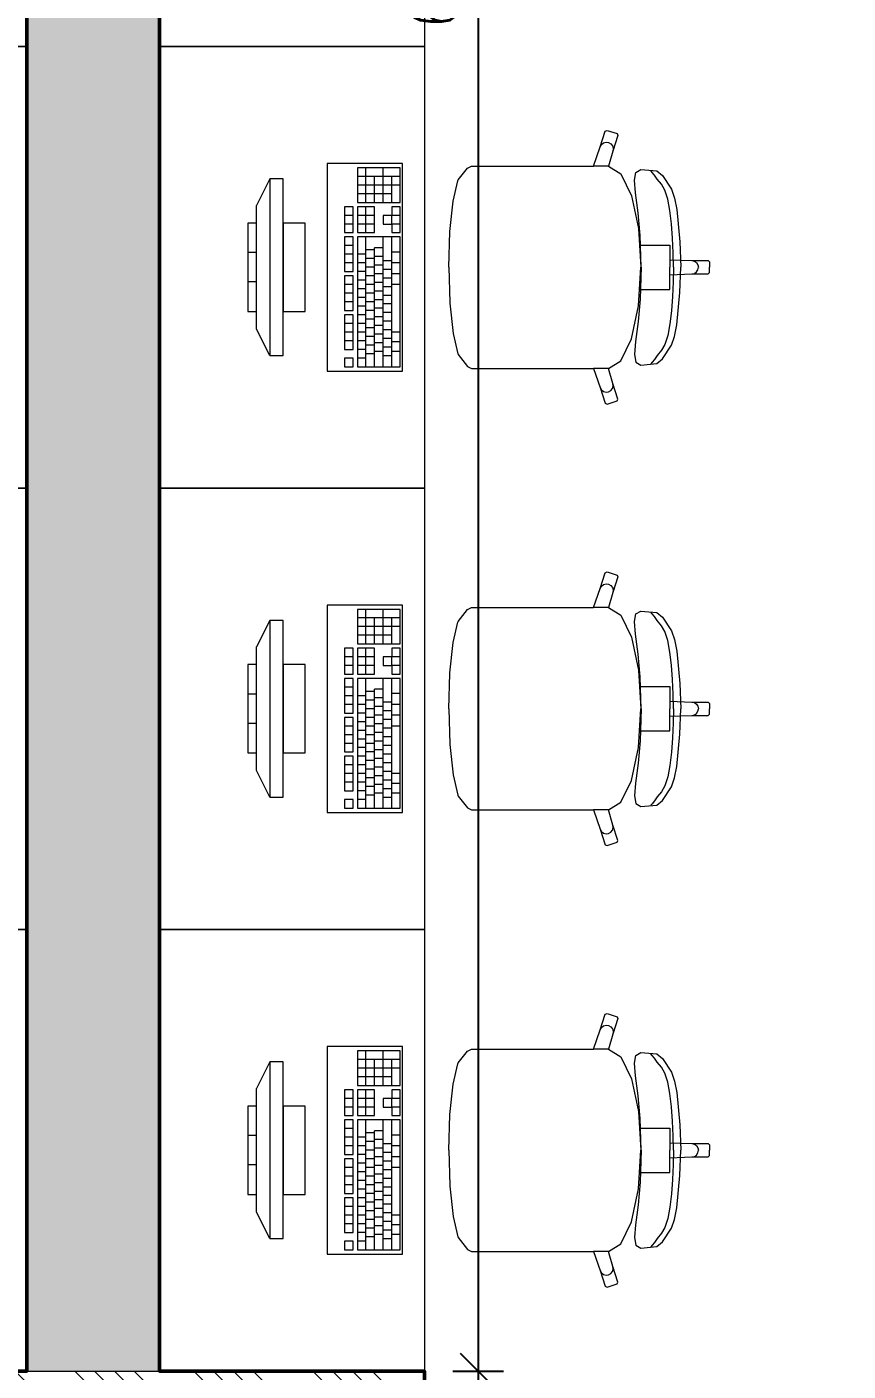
# Model space of a CAD drawing. Header units: millimetres. Extents: x 89194 to 559352, y -753138 to -204019.
# Drawn here: x 344548 to 346407, y -565149 to -562105 of the extents above; entities that cross this region are included whole.
import ezdxf

# ---------------------------------------------------------------- set-up
doc = ezdxf.new("R2010")
doc.units = ezdxf.units.MM
doc.header["$LTSCALE"] = 400
doc.header["$PDMODE"] = 3
for name, color, linetype, lineweight in [('RG_koty', 7, 'Continuous', 9), ('RG_nábytek', 32, 'Continuous', 9), ('RG_rozhraní mater', 51, 'Continuous', 9), ('RG_zdivo nové', 1, 'Continuous', 50), ('RG_šrafy', 253, 'Continuous', 9)]:
    doc.layers.add(name, color=color, linetype=linetype, lineweight=lineweight)
doc.styles.add('Koty', font='romans.shx', dxfattribs={"width": 0.8})
doc.dimstyles.new('RG_50_vnitřní', dxfattribs={"dimscale": 50, "dimtxt": 2, "dimasz": 1.6, "dimexe": 1.15, "dimexo": 0, "dimgap": 1, "dimtad": 1, "dimdec": 0, "dimrnd": 5, "dimzin": 0, "dimdsep": 46, "dimtxsty": 'Koty', "dimblk1": 'OBLIQUE', "dimblk2": 'OBLIQUE', "dimsah": 1, "dimcen": 0.09, "dimclrd": 256, "dimclre": 256, "dimclrt": 2, "dimazin": 0, "dimtfac": 1, "dimtdec": 0, "dimtmove": 2, "dimatfit": 3, "dimfxl": 1.15, "dimfxlon": 1, "dimtolj": 1, "dimtzin": 0, "dimarcsym": 0})

# ---------------------------------------------------------------- blocks, each defined once
blk = doc.blocks.new('nabytek_mala_ucebna')
at = {"layer": 'RG_nábytek'}
for p, q in [((476854, -446466.8), (476854, -445466.8)), ((477454, -445466.8), (477454, -446466.8)), ((477454, -446466.8), (476854, -446466.8)), ((476854, -446466.8), (477454, -446466.8)), ((476854, -447466.8), (476854, -446466.8)), ((477454, -446466.8), (477454, -447466.8)), ((477851.9, -446694.1), (477863.3, -446658.7)), ((477863.3, -446658.7), (477867.1, -446656.8)), ((477867.1, -446656.8), (477889.8, -446664.2)), ((477891.8, -446668), (477880.4, -446703.5)), ((477889.8, -446664.2), (477891.8, -446668)), ((477836.2, -446737.5), (477851.9, -446694.1)), ((477851.9, -446694.1), (477854.8, -446689)), ((477854.8, -446689), (477859.3, -446685.3)), ((477859.3, -446685.3), (477865, -446683.7)), ((477865, -446683.7), (477870.8, -446684.4)), ((477880.4, -446703.5), (477870.7, -446737.6)), ((477870.8, -446684.4), (477875.8, -446687.3)), ((477875.8, -446687.3), (477879.5, -446691.9)), ((477879.5, -446691.9), (477881, -446697.6)), ((477881, -446697.6), (477880.4, -446703.5)), ((477404, -446731.8), (477234, -446731.8)), ((477234, -446731.8), (477234, -447201.8)), ((477404, -447201.8), (477404, -446731.8)), ((477551.4, -446742), (477560, -446737.5)), ((477560, -446737.5), (477591, -446737.5)), ((477591, -446737.5), (477627.1, -446737.5)), ((477627.1, -446737.5), (477836.2, -446737.5)), ((477870.5, -446737.5), (477836.2, -446737.5)), ((477870.5, -446737.5), (477870.7, -446737.6)), ((477870.7, -446737.6), (477898.5, -446755)), ((477104, -446766.8), (477074, -446826.8)), ((477134, -446766.8), (477104, -446766.8)), ((477104, -446766.8), (477104, -447166.8)), ((477134, -447166.8), (477134, -446766.8)), ((477399.1, -446741.6), (477302.1, -446741.6)), ((477302.1, -446741.6), (477302.1, -446819.9)), ((477399.1, -446761.2), (477302.1, -446761.2)), ((477321.5, -446819.9), (477321.5, -446741.6)), ((477340.9, -446819.9), (477340.9, -446761.2)), ((477360.3, -446819.9), (477360.3, -446741.6)), ((477379.7, -446819.9), (477379.7, -446761.2)), ((477399.1, -446819.9), (477399.1, -446741.6)), ((477529.4, -446771), (477530.2, -446768.9)), ((477530.2, -446768.9), (477551.4, -446742)), ((477898.5, -446755), (477922.3, -446804.7)), ((477929, -446769.3), (477932.1, -446752.1)), ((477931.6, -446798.2), (477929, -446769.3)), ((477932.1, -446752.1), (477943.6, -446745.4)), ((477943.6, -446745.4), (477979.7, -446748.7)), ((477969.2, -446751.8), (477966.5, -446748)), ((477974.3, -446758), (477969.2, -446751.8)), ((477980.5, -446767.1), (477974.3, -446758)), ((477979.7, -446748.7), (477992.9, -446759.2)), ((477990.5, -446778.8), (477980.5, -446767.1)), ((477992.9, -446759.2), (478013, -446790.2)), ((477399.1, -446780.7), (477302.1, -446780.7)), ((477379.7, -446800.3), (477302.1, -446800.3)), ((477518.7, -446816.9), (477529.4, -446771)), ((477937.5, -446843.5), (477931.6, -446798.2)), ((477998.2, -446792), (477990.5, -446778.8)), ((478004.5, -446812.3), (477998.2, -446792)), ((478013, -446790.2), (478020.2, -446810.2)), ((477074, -447106.8), (477074, -446826.8)), ((477292.4, -446829.7), (477273, -446829.7)), ((477273, -446829.7), (477273, -446888.4)), ((477292.4, -446888.4), (477292.4, -446829.7)), ((477302.1, -446819.9), (477399.1, -446819.9)), ((477340.9, -446829.7), (477302.1, -446829.7)), ((477302.1, -446829.7), (477302.1, -446888.4)), ((477321.5, -446888.4), (477321.5, -446829.7)), ((477340.9, -446888.4), (477340.9, -446829.7)), ((477399.1, -446829.7), (477379.7, -446829.7)), ((477379.7, -446829.7), (477379.7, -446849.3)), ((477399.1, -446888.4), (477399.1, -446829.7)), ((477511.5, -446885.7), (477518.7, -446816.9)), ((477922.3, -446804.7), (477938.2, -446879)), ((478009.4, -446838.3), (478004.5, -446812.3)), ((478020.2, -446810.2), (478025, -446836.1)), ((477292.4, -446849.3), (477273, -446849.3)), ((477340.9, -446849.3), (477302.1, -446849.3)), ((477379.7, -446849.3), (477360.3, -446849.3)), ((477360.3, -446849.3), (477360.3, -446868.9)), ((477399.1, -446849.3), (477379.7, -446849.3)), ((477379.7, -446868.9), (477379.7, -446849.3)), ((477942.1, -446894.5), (477937.5, -446843.5)), ((478013.1, -446868.2), (478009.4, -446838.3)), ((478025, -446836.1), (478032, -446909.3)), ((477074, -446866.8), (477054, -446866.8)), ((477054, -446866.8), (477054, -447066.8)), ((477074, -447066.8), (477074, -446866.8)), ((477184, -446866.8), (477134, -446866.8)), ((477134, -446866.8), (477134, -447066.8)), ((477184, -447066.8), (477184, -446866.8)), ((477292.4, -446868.9), (477273, -446868.9)), ((477273, -446888.4), (477292.4, -446888.4)), ((477340.9, -446868.9), (477302.1, -446868.9)), ((477302.1, -446888.4), (477340.9, -446888.4)), ((477360.3, -446868.9), (477379.7, -446868.9)), ((477379.7, -446868.9), (477379.7, -446888.4)), ((477399.1, -446868.9), (477379.7, -446868.9)), ((477379.7, -446888.4), (477399.1, -446888.4)), ((477509, -446966.8), (477511.4, -446886.7)), ((477511.4, -446886.7), (477511.5, -446885.7)), ((477938.2, -446879), (477940.6, -446916.5)), ((478015.7, -446900.7), (478013.1, -446868.2)), ((477292.4, -446898.2), (477273, -446898.2)), ((477273, -446898.2), (477273, -446976.6)), ((477292.4, -446917.8), (477273, -446917.8)), ((477292.4, -446976.6), (477292.4, -446898.2)), ((477399.1, -446898.2), (477302.1, -446898.2)), ((477302.1, -446898.2), (477302.1, -447192)), ((477321.5, -447192), (477321.5, -446898.2)), ((477340.9, -447192), (477340.9, -446922.7)), ((477360.3, -446922.7), (477340.9, -446922.7)), ((477360.3, -447192), (477360.3, -446898.2)), ((477379.7, -447192), (477379.7, -446898.2)), ((477399.1, -447192), (477399.1, -446898.2)), ((477940.6, -446916.5), (477943.8, -446966.8)), ((477940.6, -446916.5), (477979.3, -446916.5)), ((477944.4, -446966.8), (477942.1, -446894.5)), ((477979.3, -446916.5), (478009.2, -446916.5)), ((478009.2, -446916.5), (478009.2, -446949.9)), ((478017.1, -446934.1), (478015.7, -446900.7)), ((478032, -446909.3), (478034.2, -446966.8)), ((477074, -446933.4), (477054, -446933.4)), ((477292.4, -446937.4), (477273, -446937.4)), ((477321.5, -446937.4), (477302.1, -446937.4)), ((477340.9, -446927.6), (477321.5, -446927.6)), ((477340.9, -446947.2), (477321.5, -446947.2)), ((477360.3, -446942.3), (477340.9, -446942.3)), ((477379.7, -446952.1), (477360.3, -446952.1)), ((477399.1, -446932.5), (477379.7, -446932.5)), ((478009.2, -446949.9), (478009.2, -446966.8)), ((478009.2, -446949.9), (478059.1, -446951.7)), ((478017.6, -446966.8), (478017.1, -446934.1)), ((478059.1, -446951.7), (478064.8, -446952.8)), ((478059.1, -446951.7), (478096, -446951.7)), ((478064.8, -446952.8), (478069.6, -446956.1)), ((478096, -446951.7), (478099, -446954.7)), ((477292.4, -446957), (477273, -446957)), ((477273, -446976.6), (477292.4, -446976.6)), ((477321.5, -446957), (477302.1, -446957)), ((477321.5, -446976.6), (477302.1, -446976.6)), ((477340.9, -446966.8), (477321.5, -446966.8)), ((477360.3, -446961.9), (477340.9, -446961.9)), ((477360.3, -446981.5), (477340.9, -446981.5)), ((477379.7, -446971.7), (477360.3, -446971.7)), ((477399.1, -446957), (477379.7, -446957)), ((477399.1, -446981.5), (477379.7, -446981.5)), ((477509, -446966.8), (477511.4, -447046.8)), ((477940.6, -447017.1), (477943.8, -446966.8)), ((477944.4, -446966.8), (477942.1, -447039.1)), ((478009.2, -446983.7), (478009.2, -446966.8)), ((478009.2, -446983.7), (478059.1, -446981.9)), ((478009.2, -447017.1), (478009.2, -446983.7)), ((478017.6, -446966.8), (478017.1, -446999.5)), ((478032, -447024.3), (478034.2, -446966.8)), ((478059.1, -446981.9), (478064.8, -446980.7)), ((478059.1, -446981.9), (478096, -446981.9)), ((478064.8, -446980.7), (478069.6, -446977.5)), ((478069.6, -446956.1), (478072.9, -446961)), ((478069.6, -446977.5), (478072.9, -446972.6)), ((478072.9, -446961), (478074, -446966.8)), ((478072.9, -446972.6), (478074, -446966.8)), ((478096, -446981.9), (478099, -446978.9)), ((478099, -446954.7), (478099, -446966.8)), ((478099, -446978.9), (478099, -446966.8)), ((477074, -447000.1), (477054, -447000.1)), ((477292.4, -446986.4), (477273, -446986.4)), ((477273, -446986.4), (477273, -447064.7)), ((477292.4, -447005.9), (477273, -447005.9)), ((477292.4, -447064.7), (477292.4, -446986.4)), ((477321.5, -446996.2), (477302.1, -446996.2)), ((477340.9, -446986.4), (477321.5, -446986.4)), ((477340.9, -447005.9), (477321.5, -447005.9)), ((477360.3, -447001), (477340.9, -447001)), ((477379.7, -446991.3), (477360.3, -446991.3)), ((477379.7, -447010.8), (477360.3, -447010.8)), ((477399.1, -447005.9), (477379.7, -447005.9)), ((478017.1, -446999.5), (478015.7, -447032.9)), ((477292.4, -447025.5), (477273, -447025.5)), ((477321.5, -447015.7), (477302.1, -447015.7)), ((477321.5, -447035.3), (477302.1, -447035.3)), ((477340.9, -447025.5), (477321.5, -447025.5)), ((477360.3, -447020.6), (477340.9, -447020.6)), ((477360.3, -447040.2), (477340.9, -447040.2)), ((477379.7, -447030.4), (477360.3, -447030.4)), ((477942.1, -447039.1), (477937.5, -447090)), ((477938.2, -447054.5), (477940.6, -447017.1)), ((477940.6, -447017.1), (477979.3, -447017.1)), ((477979.3, -447017.1), (478009.2, -447017.1)), ((478015.7, -447032.9), (478013.1, -447065.3)), ((478025, -447097.5), (478032, -447024.3)), ((477054, -447066.8), (477074, -447066.8)), ((477134, -447066.8), (477184, -447066.8)), ((477292.4, -447045.1), (477273, -447045.1)), ((477273, -447064.7), (477292.4, -447064.7)), ((477292.4, -447074.5), (477273, -447074.5)), ((477273, -447074.5), (477273, -447152.8)), ((477292.4, -447152.8), (477292.4, -447074.5)), ((477321.5, -447054.9), (477302.1, -447054.9)), ((477321.5, -447074.5), (477302.1, -447074.5)), ((477340.9, -447045.1), (477321.5, -447045.1)), ((477340.9, -447064.7), (477321.5, -447064.7)), ((477360.3, -447059.8), (477340.9, -447059.8)), ((477379.7, -447050), (477360.3, -447050)), ((477379.7, -447069.6), (477360.3, -447069.6)), ((477511.4, -447046.8), (477511.5, -447047.9)), ((477511.5, -447047.9), (477518.7, -447116.6)), ((477922.3, -447128.9), (477938.2, -447054.5)), ((478013.1, -447065.3), (478009.4, -447095.3)), ((477292.4, -447094.1), (477273, -447094.1)), ((477321.5, -447094.1), (477302.1, -447094.1)), ((477340.9, -447084.3), (477321.5, -447084.3)), ((477340.9, -447103.9), (477321.5, -447103.9)), ((477360.3, -447079.4), (477340.9, -447079.4)), ((477360.3, -447099), (477340.9, -447099)), ((477379.7, -447089.2), (477360.3, -447089.2)), ((477937.5, -447090), (477931.6, -447135.3)), ((478009.4, -447095.3), (478004.5, -447121.2)), ((478020.2, -447123.4), (478025, -447097.5)), ((477104, -447166.8), (477074, -447106.8)), ((477292.4, -447113.7), (477273, -447113.7)), ((477292.4, -447133.2), (477273, -447133.2)), ((477321.5, -447113.7), (477302.1, -447113.7)), ((477321.5, -447133.2), (477302.1, -447133.2)), ((477340.9, -447123.4), (477321.5, -447123.4)), ((477360.3, -447118.5), (477340.9, -447118.5)), ((477379.7, -447108.8), (477360.3, -447108.8)), ((477379.7, -447128.3), (477360.3, -447128.3)), ((477399.1, -447113.7), (477379.7, -447113.7)), ((477399.1, -447135.7), (477379.7, -447135.7)), ((477518.7, -447116.6), (477529.4, -447162.6)), ((477898.5, -447178.6), (477922.3, -447128.9)), ((477931.6, -447135.3), (477929, -447164.2)), ((478004.5, -447121.2), (477998.2, -447141.6)), ((478013, -447143.3), (478020.2, -447123.4)), ((477273, -447152.8), (477292.4, -447152.8)), ((477321.5, -447152.8), (477302.1, -447152.8)), ((477340.9, -447143), (477321.5, -447143)), ((477340.9, -447162.6), (477321.5, -447162.6)), ((477360.3, -447138.1), (477340.9, -447138.1)), ((477360.3, -447157.7), (477340.9, -447157.7)), ((477379.7, -447147.9), (477360.3, -447147.9)), ((477399.1, -447157.7), (477379.7, -447157.7)), ((477529.4, -447162.6), (477530.2, -447164.7)), ((477530.2, -447164.7), (477551.4, -447191.5)), ((477929, -447164.2), (477932.1, -447181.5)), ((477980.5, -447166.5), (477974.3, -447175.5)), ((477990.5, -447154.8), (477980.5, -447166.5)), ((477998.2, -447141.6), (477990.5, -447154.8)), ((477992.9, -447174.3), (478013, -447143.3)), ((477104, -447166.8), (477134, -447166.8)), ((477292.4, -447172.4), (477273, -447172.4)), ((477273, -447172.4), (477273, -447192)), ((477273, -447192), (477292.4, -447192)), ((477292.4, -447192), (477292.4, -447172.4)), ((477321.5, -447172.4), (477302.1, -447172.4)), ((477302.1, -447192), (477399.1, -447192)), ((477379.7, -447167.5), (477360.3, -447167.5)), ((477551.4, -447191.5), (477560, -447196)), ((477560, -447196), (477591, -447196)), ((477591, -447196), (477627.1, -447196)), ((477627.1, -447196), (477836.2, -447196)), ((477870.5, -447196), (477836.2, -447196)), ((477836.2, -447196), (477851.9, -447239.4)), ((477870.5, -447196), (477870.7, -447195.9)), ((477870.7, -447195.9), (477898.5, -447178.6)), ((477880.4, -447230.1), (477870.7, -447195.9)), ((477932.1, -447181.5), (477943.6, -447188.2)), ((477943.6, -447188.2), (477979.7, -447184.9)), ((477969.2, -447181.8), (477966.5, -447185.5)), ((477974.3, -447175.5), (477969.2, -447181.8)), ((477979.7, -447184.9), (477992.9, -447174.3)), ((477234, -447201.8), (477404, -447201.8)), ((477851.9, -447239.4), (477854.8, -447244.6)), ((477851.9, -447239.4), (477863.3, -447274.8)), ((477854.8, -447244.6), (477859.3, -447248.2)), ((477859.3, -447248.2), (477865, -447249.8)), ((477865, -447249.8), (477870.8, -447249.1)), ((477870.8, -447249.1), (477875.8, -447246.2)), ((477875.8, -447246.2), (477879.5, -447241.6)), ((477879.5, -447241.6), (477881, -447235.9)), ((477881, -447235.9), (477880.4, -447230.1)), ((477891.8, -447265.5), (477880.4, -447230.1)), ((477863.3, -447274.8), (477867.1, -447276.8)), ((477867.1, -447276.8), (477889.8, -447269.3)), ((477889.8, -447269.3), (477891.8, -447265.5)), ((477454, -447466.8), (476854, -447466.8)), ((476854, -447466.8), (477454, -447466.8)), ((476854, -448466.8), (476854, -447466.8)), ((477454, -447466.8), (477454, -448466.8)), ((477851.9, -447694.1), (477863.3, -447658.7)), ((477859.3, -447685.3), (477865, -447683.7)), ((477863.3, -447658.7), (477867.1, -447656.8)), ((477865, -447683.7), (477870.8, -447684.4)), ((477867.1, -447656.8), (477889.8, -447664.2)), ((477891.8, -447668), (477880.4, -447703.5)), ((477889.8, -447664.2), (477891.8, -447668)), ((477836.2, -447737.5), (477851.9, -447694.1)), ((477851.9, -447694.1), (477854.8, -447689)), ((477854.8, -447689), (477859.3, -447685.3)), ((477880.4, -447703.5), (477870.7, -447737.6)), ((477870.8, -447684.4), (477875.8, -447687.3)), ((477875.8, -447687.3), (477879.5, -447691.9)), ((477879.5, -447691.9), (477881, -447697.6)), ((477881, -447697.6), (477880.4, -447703.5)), ((477404, -447731.8), (477234, -447731.8)), ((477234, -447731.8), (477234, -448201.8)), ((477399.1, -447741.6), (477302.1, -447741.6)), ((477302.1, -447741.6), (477302.1, -447819.9)), ((477321.5, -447819.9), (477321.5, -447741.6)), ((477360.3, -447819.9), (477360.3, -447741.6)), ((477399.1, -447819.9), (477399.1, -447741.6)), ((477404, -448201.8), (477404, -447731.8)), ((477530.2, -447768.9), (477551.4, -447742)), ((477551.4, -447742), (477560, -447737.5)), ((477560, -447737.5), (477591, -447737.5)), ((477591, -447737.5), (477627.1, -447737.5)), ((477627.1, -447737.5), (477836.2, -447737.5)), ((477870.5, -447737.5), (477836.2, -447737.5)), ((477870.5, -447737.5), (477870.7, -447737.6)), ((477870.7, -447737.6), (477898.5, -447755)), ((477104, -447766.8), (477074, -447826.8)), ((477134, -447766.8), (477104, -447766.8)), ((477104, -447766.8), (477104, -448166.8)), ((477134, -448166.8), (477134, -447766.8)), ((477399.1, -447761.2), (477302.1, -447761.2)), ((477340.9, -447819.9), (477340.9, -447761.2)), ((477379.7, -447819.9), (477379.7, -447761.2)), ((477518.7, -447816.9), (477529.4, -447771)), ((477529.4, -447771), (477530.2, -447768.9)), ((477898.5, -447755), (477922.3, -447804.7)), ((477929, -447769.3), (477932.1, -447752.1)), ((477931.6, -447798.2), (477929, -447769.3)), ((477932.1, -447752.1), (477943.6, -447745.4)), ((477943.6, -447745.4), (477979.7, -447748.7)), ((477969.2, -447751.8), (477966.5, -447748)), ((477974.3, -447758), (477969.2, -447751.8)), ((477980.5, -447767.1), (477974.3, -447758)), ((477979.7, -447748.7), (477992.9, -447759.2)), ((477990.5, -447778.8), (477980.5, -447767.1)), ((477992.9, -447759.2), (478013, -447790.2)), ((477399.1, -447780.7), (477302.1, -447780.7)), ((477379.7, -447800.3), (477302.1, -447800.3)), ((477922.3, -447804.7), (477938.2, -447879)), ((477937.5, -447843.5), (477931.6, -447798.2)), ((477998.2, -447792), (477990.5, -447778.8)), ((478004.5, -447812.3), (477998.2, -447792)), ((478013, -447790.2), (478020.2, -447810.2)), ((477074, -448106.8), (477074, -447826.8)), ((477292.4, -447829.7), (477273, -447829.7)), ((477273, -447829.7), (477273, -447888.4)), ((477292.4, -447888.4), (477292.4, -447829.7)), ((477302.1, -447819.9), (477399.1, -447819.9)), ((477340.9, -447829.7), (477302.1, -447829.7)), ((477302.1, -447829.7), (477302.1, -447888.4)), ((477321.5, -447888.4), (477321.5, -447829.7)), ((477340.9, -447888.4), (477340.9, -447829.7)), ((477399.1, -447829.7), (477379.7, -447829.7)), ((477379.7, -447829.7), (477379.7, -447849.3)), ((477399.1, -447888.4), (477399.1, -447829.7)), ((477511.5, -447885.7), (477518.7, -447816.9)), ((478009.4, -447838.3), (478004.5, -447812.3)), ((478020.2, -447810.2), (478025, -447836.1)), ((478025, -447836.1), (478032, -447909.3)), ((477074, -447866.8), (477054, -447866.8)), ((477054, -447866.8), (477054, -448066.8)), ((477074, -448066.8), (477074, -447866.8)), ((477184, -447866.8), (477134, -447866.8)), ((477134, -447866.8), (477134, -448066.8)), ((477184, -448066.8), (477184, -447866.8)), ((477292.4, -447849.3), (477273, -447849.3)), ((477340.9, -447849.3), (477302.1, -447849.3)), ((477379.7, -447849.3), (477360.3, -447849.3)), ((477360.3, -447849.3), (477360.3, -447868.9)), ((477399.1, -447849.3), (477379.7, -447849.3)), ((477379.7, -447868.9), (477379.7, -447849.3)), ((477942.1, -447894.5), (477937.5, -447843.5)), ((478013.1, -447868.2), (478009.4, -447838.3)), ((477292.4, -447868.9), (477273, -447868.9)), ((477273, -447888.4), (477292.4, -447888.4)), ((477340.9, -447868.9), (477302.1, -447868.9)), ((477302.1, -447888.4), (477340.9, -447888.4)), ((477360.3, -447868.9), (477379.7, -447868.9)), ((477379.7, -447868.9), (477379.7, -447888.4)), ((477399.1, -447868.9), (477379.7, -447868.9)), ((477379.7, -447888.4), (477399.1, -447888.4)), ((477509, -447966.8), (477511.4, -447886.7)), ((477511.4, -447886.7), (477511.5, -447885.7)), ((477938.2, -447879), (477940.6, -447916.5)), ((477944.4, -447966.8), (477942.1, -447894.5)), ((478015.7, -447900.7), (478013.1, -447868.2)), ((477292.4, -447898.2), (477273, -447898.2)), ((477273, -447898.2), (477273, -447976.6)), ((477292.4, -447917.8), (477273, -447917.8)), ((477292.4, -447976.6), (477292.4, -447898.2)), ((477399.1, -447898.2), (477302.1, -447898.2)), ((477302.1, -447898.2), (477302.1, -448192)), ((477321.5, -448192), (477321.5, -447898.2)), ((477340.9, -447927.6), (477321.5, -447927.6)), ((477340.9, -448192), (477340.9, -447922.7)), ((477360.3, -447922.7), (477340.9, -447922.7)), ((477360.3, -448192), (477360.3, -447898.2)), ((477379.7, -448192), (477379.7, -447898.2)), ((477399.1, -448192), (477399.1, -447898.2)), ((477940.6, -447916.5), (477943.8, -447966.8)), ((477940.6, -447916.5), (477979.3, -447916.5)), ((477979.3, -447916.5), (478009.2, -447916.5)), ((478009.2, -447916.5), (478009.2, -447949.9)), ((478017.1, -447934.1), (478015.7, -447900.7)), ((478032, -447909.3), (478034.2, -447966.8)), ((477074, -447933.4), (477054, -447933.4)), ((477292.4, -447937.4), (477273, -447937.4)), ((477292.4, -447957), (477273, -447957)), ((477321.5, -447937.4), (477302.1, -447937.4)), ((477321.5, -447957), (477302.1, -447957)), ((477340.9, -447947.2), (477321.5, -447947.2)), ((477360.3, -447942.3), (477340.9, -447942.3)), ((477379.7, -447952.1), (477360.3, -447952.1)), ((477399.1, -447932.5), (477379.7, -447932.5)), ((477399.1, -447957), (477379.7, -447957)), ((478009.2, -447949.9), (478009.2, -447966.8)), ((478009.2, -447949.9), (478059.1, -447951.7)), ((478017.6, -447966.8), (478017.1, -447934.1)), ((478059.1, -447951.7), (478064.8, -447952.8)), ((478059.1, -447951.7), (478096, -447951.7)), ((478064.8, -447952.8), (478069.6, -447956.1)), ((478069.6, -447956.1), (478072.9, -447961)), ((478096, -447951.7), (478099, -447954.7)), ((478099, -447954.7), (478099, -447966.8)), ((477273, -447976.6), (477292.4, -447976.6)), ((477292.4, -447986.4), (477273, -447986.4)), ((477273, -447986.4), (477273, -448064.7)), ((477292.4, -448064.7), (477292.4, -447986.4)), ((477321.5, -447976.6), (477302.1, -447976.6)), ((477340.9, -447966.8), (477321.5, -447966.8)), ((477340.9, -447986.4), (477321.5, -447986.4)), ((477360.3, -447961.9), (477340.9, -447961.9)), ((477360.3, -447981.5), (477340.9, -447981.5)), ((477379.7, -447971.7), (477360.3, -447971.7)), ((477399.1, -447981.5), (477379.7, -447981.5)), ((477509, -447966.8), (477511.4, -448046.8)), ((477940.6, -448017.1), (477943.8, -447966.8)), ((477944.4, -447966.8), (477942.1, -448039.1)), ((478009.2, -447983.7), (478009.2, -447966.8)), ((478009.2, -447983.7), (478059.1, -447981.9)), ((478009.2, -448017.1), (478009.2, -447983.7)), ((478017.6, -447966.8), (478017.1, -447999.5)), ((478032, -448024.3), (478034.2, -447966.8)), ((478059.1, -447981.9), (478064.8, -447980.7)), ((478059.1, -447981.9), (478096, -447981.9)), ((478064.8, -447980.7), (478069.6, -447977.5)), ((478069.6, -447977.5), (478072.9, -447972.6)), ((478072.9, -447961), (478074, -447966.8)), ((478072.9, -447972.6), (478074, -447966.8)), ((478096, -447981.9), (478099, -447978.9)), ((478099, -447978.9), (478099, -447966.8)), ((477074, -448000.1), (477054, -448000.1)), ((477292.4, -448005.9), (477273, -448005.9)), ((477321.5, -447996.2), (477302.1, -447996.2)), ((477321.5, -448015.7), (477302.1, -448015.7)), ((477340.9, -448005.9), (477321.5, -448005.9)), ((477360.3, -448001), (477340.9, -448001)), ((477379.7, -447991.3), (477360.3, -447991.3)), ((477379.7, -448010.8), (477360.3, -448010.8)), ((477399.1, -448005.9), (477379.7, -448005.9)), ((477938.2, -448054.5), (477940.6, -448017.1)), ((477940.6, -448017.1), (477979.3, -448017.1)), ((477979.3, -448017.1), (478009.2, -448017.1)), ((478017.1, -447999.5), (478015.7, -448032.9)), ((477292.4, -448025.5), (477273, -448025.5)), ((477292.4, -448045.1), (477273, -448045.1)), ((477321.5, -448035.3), (477302.1, -448035.3)), ((477340.9, -448025.5), (477321.5, -448025.5)), ((477340.9, -448045.1), (477321.5, -448045.1)), ((477360.3, -448020.6), (477340.9, -448020.6)), ((477360.3, -448040.2), (477340.9, -448040.2)), ((477379.7, -448030.4), (477360.3, -448030.4)), ((477511.4, -448046.8), (477511.5, -448047.9)), ((477511.5, -448047.9), (477518.7, -448116.6)), ((477942.1, -448039.1), (477937.5, -448090)), ((478015.7, -448032.9), (478013.1, -448065.3)), ((478025, -448097.5), (478032, -448024.3)), ((477054, -448066.8), (477074, -448066.8)), ((477134, -448066.8), (477184, -448066.8)), ((477273, -448064.7), (477292.4, -448064.7)), ((477292.4, -448074.5), (477273, -448074.5)), ((477273, -448074.5), (477273, -448152.8)), ((477292.4, -448152.8), (477292.4, -448074.5)), ((477321.5, -448054.9), (477302.1, -448054.9)), ((477321.5, -448074.5), (477302.1, -448074.5)), ((477340.9, -448064.7), (477321.5, -448064.7)), ((477360.3, -448059.8), (477340.9, -448059.8)), ((477360.3, -448079.4), (477340.9, -448079.4)), ((477379.7, -448050), (477360.3, -448050)), ((477379.7, -448069.6), (477360.3, -448069.6)), ((477922.3, -448128.9), (477938.2, -448054.5)), ((478013.1, -448065.3), (478009.4, -448095.3)), ((477104, -448166.8), (477074, -448106.8)), ((477292.4, -448094.1), (477273, -448094.1)), ((477321.5, -448094.1), (477302.1, -448094.1)), ((477340.9, -448084.3), (477321.5, -448084.3)), ((477340.9, -448103.9), (477321.5, -448103.9)), ((477360.3, -448099), (477340.9, -448099)), ((477379.7, -448089.2), (477360.3, -448089.2)), ((477379.7, -448108.8), (477360.3, -448108.8)), ((477937.5, -448090), (477931.6, -448135.3)), ((478009.4, -448095.3), (478004.5, -448121.2)), ((478020.2, -448123.4), (478025, -448097.5)), ((477292.4, -448113.7), (477273, -448113.7)), ((477292.4, -448133.2), (477273, -448133.2)), ((477321.5, -448113.7), (477302.1, -448113.7)), ((477321.5, -448133.2), (477302.1, -448133.2)), ((477340.9, -448123.4), (477321.5, -448123.4)), ((477360.3, -448118.5), (477340.9, -448118.5)), ((477360.3, -448138.1), (477340.9, -448138.1)), ((477379.7, -448128.3), (477360.3, -448128.3)), ((477399.1, -448113.7), (477379.7, -448113.7)), ((477399.1, -448135.7), (477379.7, -448135.7)), ((477518.7, -448116.6), (477529.4, -448162.6)), ((477898.5, -448178.6), (477922.3, -448128.9)), ((477931.6, -448135.3), (477929, -448164.2)), ((478004.5, -448121.2), (477998.2, -448141.6)), ((478013, -448143.3), (478020.2, -448123.4)), ((477104, -448166.8), (477134, -448166.8)), ((477273, -448152.8), (477292.4, -448152.8)), ((477321.5, -448152.8), (477302.1, -448152.8)), ((477340.9, -448143), (477321.5, -448143)), ((477340.9, -448162.6), (477321.5, -448162.6)), ((477360.3, -448157.7), (477340.9, -448157.7)), ((477379.7, -448147.9), (477360.3, -448147.9)), ((477379.7, -448167.5), (477360.3, -448167.5)), ((477399.1, -448157.7), (477379.7, -448157.7)), ((477529.4, -448162.6), (477530.2, -448164.7)), ((477530.2, -448164.7), (477551.4, -448191.5)), ((477929, -448164.2), (477932.1, -448181.5)), ((477980.5, -448166.5), (477974.3, -448175.5)), ((477990.5, -448154.8), (477980.5, -448166.5)), ((477998.2, -448141.6), (477990.5, -448154.8)), ((477992.9, -448174.3), (478013, -448143.3)), ((477234, -448201.8), (477404, -448201.8)), ((477292.4, -448172.4), (477273, -448172.4)), ((477273, -448172.4), (477273, -448192)), ((477273, -448192), (477292.4, -448192)), ((477292.4, -448192), (477292.4, -448172.4)), ((477321.5, -448172.4), (477302.1, -448172.4)), ((477302.1, -448192), (477399.1, -448192)), ((477551.4, -448191.5), (477560, -448196)), ((477560, -448196), (477591, -448196)), ((477591, -448196), (477627.1, -448196)), ((477627.1, -448196), (477836.2, -448196)), ((477870.5, -448196), (477836.2, -448196)), ((477836.2, -448196), (477851.9, -448239.4)), ((477870.5, -448196), (477870.7, -448195.9)), ((477870.7, -448195.9), (477898.5, -448178.6)), ((477880.4, -448230.1), (477870.7, -448195.9)), ((477932.1, -448181.5), (477943.6, -448188.2)), ((477943.6, -448188.2), (477979.7, -448184.9)), ((477969.2, -448181.8), (477966.5, -448185.5)), ((477974.3, -448175.5), (477969.2, -448181.8)), ((477979.7, -448184.9), (477992.9, -448174.3)), ((477881, -448235.9), (477880.4, -448230.1)), ((477891.8, -448265.5), (477880.4, -448230.1)), ((477851.9, -448239.4), (477854.8, -448244.6)), ((477851.9, -448239.4), (477863.3, -448274.8)), ((477854.8, -448244.6), (477859.3, -448248.2)), ((477859.3, -448248.2), (477865, -448249.8)), ((477865, -448249.8), (477870.8, -448249.1)), ((477870.8, -448249.1), (477875.8, -448246.2)), ((477875.8, -448246.2), (477879.5, -448241.6)), ((477879.5, -448241.6), (477881, -448235.9)), ((477863.3, -448274.8), (477867.1, -448276.8)), ((477867.1, -448276.8), (477889.8, -448269.3)), ((477889.8, -448269.3), (477891.8, -448265.5)), ((477454, -448466.8), (476854, -448466.8)), ((476854, -448466.8), (477454, -448466.8)), ((476854, -449466.8), (476854, -448466.8)), ((477454, -448466.8), (477454, -449466.8)), ((477863.3, -448658.7), (477867.1, -448656.8)), ((477867.1, -448656.8), (477889.8, -448664.2)), ((477851.9, -448694.1), (477863.3, -448658.7)), ((477854.8, -448689), (477859.3, -448685.3)), ((477859.3, -448685.3), (477865, -448683.7)), ((477865, -448683.7), (477870.8, -448684.4)), ((477870.8, -448684.4), (477875.8, -448687.3)), ((477875.8, -448687.3), (477879.5, -448691.9)), ((477891.8, -448668), (477880.4, -448703.5)), ((477889.8, -448664.2), (477891.8, -448668)), ((477836.2, -448737.5), (477851.9, -448694.1)), ((477851.9, -448694.1), (477854.8, -448689)), ((477880.4, -448703.5), (477870.7, -448737.6)), ((477879.5, -448691.9), (477881, -448697.6)), ((477881, -448697.6), (477880.4, -448703.5)), ((477404, -448731.8), (477234, -448731.8)), ((477234, -448731.8), (477234, -449201.8)), ((477399.1, -448741.6), (477302.1, -448741.6)), ((477302.1, -448741.6), (477302.1, -448819.9)), ((477321.5, -448819.9), (477321.5, -448741.6)), ((477360.3, -448819.9), (477360.3, -448741.6)), ((477399.1, -448819.9), (477399.1, -448741.6)), ((477404, -449201.8), (477404, -448731.8)), ((477530.2, -448768.9), (477551.4, -448742)), ((477551.4, -448742), (477560, -448737.5)), ((477560, -448737.5), (477591, -448737.5)), ((477591, -448737.5), (477627.1, -448737.5)), ((477627.1, -448737.5), (477836.2, -448737.5)), ((477870.5, -448737.5), (477836.2, -448737.5)), ((477870.5, -448737.5), (477870.7, -448737.6)), ((477870.7, -448737.6), (477898.5, -448755)), ((477932.1, -448752.1), (477943.6, -448745.4)), ((477943.6, -448745.4), (477979.7, -448748.7)), ((477969.2, -448751.8), (477966.5, -448748)), ((477979.7, -448748.7), (477992.9, -448759.2)), ((477104, -448766.8), (477074, -448826.8)), ((477134, -448766.8), (477104, -448766.8)), ((477104, -448766.8), (477104, -449166.8)), ((477134, -449166.8), (477134, -448766.8)), ((477399.1, -448761.2), (477302.1, -448761.2)), ((477340.9, -448819.9), (477340.9, -448761.2)), ((477379.7, -448819.9), (477379.7, -448761.2)), ((477518.7, -448816.9), (477529.4, -448771)), ((477529.4, -448771), (477530.2, -448768.9)), ((477898.5, -448755), (477922.3, -448804.7)), ((477929, -448769.3), (477932.1, -448752.1)), ((477931.6, -448798.2), (477929, -448769.3)), ((477974.3, -448758), (477969.2, -448751.8)), ((477980.5, -448767.1), (477974.3, -448758)), ((477990.5, -448778.8), (477980.5, -448767.1)), ((477998.2, -448792), (477990.5, -448778.8)), ((477992.9, -448759.2), (478013, -448790.2)), ((477399.1, -448780.7), (477302.1, -448780.7)), ((477379.7, -448800.3), (477302.1, -448800.3)), ((477922.3, -448804.7), (477938.2, -448879)), ((477937.5, -448843.5), (477931.6, -448798.2)), ((478004.5, -448812.3), (477998.2, -448792)), ((478013, -448790.2), (478020.2, -448810.2)), ((478020.2, -448810.2), (478025, -448836.1)), ((477074, -449106.8), (477074, -448826.8)), ((477292.4, -448829.7), (477273, -448829.7)), ((477273, -448829.7), (477273, -448888.4)), ((477292.4, -448888.4), (477292.4, -448829.7)), ((477302.1, -448819.9), (477399.1, -448819.9)), ((477340.9, -448829.7), (477302.1, -448829.7)), ((477302.1, -448829.7), (477302.1, -448888.4)), ((477321.5, -448888.4), (477321.5, -448829.7)), ((477340.9, -448888.4), (477340.9, -448829.7)), ((477399.1, -448829.7), (477379.7, -448829.7)), ((477379.7, -448829.7), (477379.7, -448849.3)), ((477399.1, -448888.4), (477399.1, -448829.7)), ((477511.5, -448885.7), (477518.7, -448816.9)), ((478009.4, -448838.3), (478004.5, -448812.3)), ((478013.1, -448868.2), (478009.4, -448838.3)), ((478025, -448836.1), (478032, -448909.3)), ((477074, -448866.8), (477054, -448866.8)), ((477054, -448866.8), (477054, -449066.8)), ((477074, -449066.8), (477074, -448866.8)), ((477184, -448866.8), (477134, -448866.8)), ((477134, -448866.8), (477134, -449066.8)), ((477184, -449066.8), (477184, -448866.8)), ((477292.4, -448849.3), (477273, -448849.3)), ((477292.4, -448868.9), (477273, -448868.9)), ((477340.9, -448849.3), (477302.1, -448849.3)), ((477340.9, -448868.9), (477302.1, -448868.9)), ((477379.7, -448849.3), (477360.3, -448849.3)), ((477360.3, -448849.3), (477360.3, -448868.9)), ((477360.3, -448868.9), (477379.7, -448868.9)), ((477399.1, -448849.3), (477379.7, -448849.3)), ((477379.7, -448868.9), (477379.7, -448849.3)), ((477379.7, -448868.9), (477379.7, -448888.4)), ((477399.1, -448868.9), (477379.7, -448868.9)), ((477942.1, -448894.5), (477937.5, -448843.5)), ((478015.7, -448900.7), (478013.1, -448868.2)), ((477273, -448888.4), (477292.4, -448888.4)), ((477292.4, -448898.2), (477273, -448898.2)), ((477273, -448898.2), (477273, -448976.6)), ((477292.4, -448976.6), (477292.4, -448898.2)), ((477302.1, -448888.4), (477340.9, -448888.4)), ((477399.1, -448898.2), (477302.1, -448898.2)), ((477302.1, -448898.2), (477302.1, -449192)), ((477321.5, -449192), (477321.5, -448898.2)), ((477360.3, -449192), (477360.3, -448898.2)), ((477379.7, -448888.4), (477399.1, -448888.4)), ((477379.7, -449192), (477379.7, -448898.2)), ((477399.1, -449192), (477399.1, -448898.2)), ((477509, -448966.8), (477511.4, -448886.7)), ((477511.4, -448886.7), (477511.5, -448885.7)), ((477938.2, -448879), (477940.6, -448916.5)), ((477944.4, -448966.8), (477942.1, -448894.5)), ((478017.1, -448934.1), (478015.7, -448900.7)), ((477292.4, -448917.8), (477273, -448917.8)), ((477340.9, -448927.6), (477321.5, -448927.6)), ((477340.9, -449192), (477340.9, -448922.7)), ((477360.3, -448922.7), (477340.9, -448922.7)), ((477399.1, -448932.5), (477379.7, -448932.5)), ((477940.6, -448916.5), (477943.8, -448966.8)), ((477940.6, -448916.5), (477979.3, -448916.5)), ((477979.3, -448916.5), (478009.2, -448916.5)), ((478009.2, -448916.5), (478009.2, -448949.9)), ((478032, -448909.3), (478034.2, -448966.8)), ((477074, -448933.4), (477054, -448933.4)), ((477292.4, -448937.4), (477273, -448937.4)), ((477292.4, -448957), (477273, -448957)), ((477321.5, -448937.4), (477302.1, -448937.4)), ((477321.5, -448957), (477302.1, -448957)), ((477340.9, -448947.2), (477321.5, -448947.2)), ((477360.3, -448942.3), (477340.9, -448942.3)), ((477360.3, -448961.9), (477340.9, -448961.9)), ((477379.7, -448952.1), (477360.3, -448952.1)), ((477399.1, -448957), (477379.7, -448957)), ((478009.2, -448949.9), (478009.2, -448966.8)), ((478009.2, -448949.9), (478059.1, -448951.7)), ((478017.6, -448966.8), (478017.1, -448934.1)), ((478059.1, -448951.7), (478064.8, -448952.8)), ((478059.1, -448951.7), (478096, -448951.7)), ((478064.8, -448952.8), (478069.6, -448956.1)), ((478069.6, -448956.1), (478072.9, -448961)), ((478072.9, -448961), (478074, -448966.8)), ((478096, -448951.7), (478099, -448954.7)), ((478099, -448954.7), (478099, -448966.8)), ((477273, -448976.6), (477292.4, -448976.6)), ((477292.4, -448986.4), (477273, -448986.4)), ((477273, -448986.4), (477273, -449064.7)), ((477292.4, -449064.7), (477292.4, -448986.4)), ((477321.5, -448976.6), (477302.1, -448976.6)), ((477340.9, -448966.8), (477321.5, -448966.8)), ((477340.9, -448986.4), (477321.5, -448986.4)), ((477360.3, -448981.5), (477340.9, -448981.5)), ((477379.7, -448971.7), (477360.3, -448971.7)), ((477379.7, -448991.3), (477360.3, -448991.3)), ((477399.1, -448981.5), (477379.7, -448981.5)), ((477509, -448966.8), (477511.4, -449046.8)), ((477940.6, -449017.1), (477943.8, -448966.8)), ((477944.4, -448966.8), (477942.1, -449039.1)), ((478009.2, -448983.7), (478009.2, -448966.8)), ((478009.2, -448983.7), (478059.1, -448981.9)), ((478009.2, -449017.1), (478009.2, -448983.7)), ((478017.6, -448966.8), (478017.1, -448999.5)), ((478032, -449024.3), (478034.2, -448966.8)), ((478059.1, -448981.9), (478064.8, -448980.7)), ((478059.1, -448981.9), (478096, -448981.9)), ((478064.8, -448980.7), (478069.6, -448977.5)), ((478069.6, -448977.5), (478072.9, -448972.6)), ((478072.9, -448972.6), (478074, -448966.8)), ((478096, -448981.9), (478099, -448978.9)), ((478099, -448978.9), (478099, -448966.8)), ((477074, -449000.1), (477054, -449000.1)), ((477292.4, -449005.9), (477273, -449005.9)), ((477321.5, -448996.2), (477302.1, -448996.2)), ((477321.5, -449015.7), (477302.1, -449015.7)), ((477340.9, -449005.9), (477321.5, -449005.9)), ((477360.3, -449001), (477340.9, -449001)), ((477360.3, -449020.6), (477340.9, -449020.6)), ((477379.7, -449010.8), (477360.3, -449010.8)), ((477399.1, -449005.9), (477379.7, -449005.9)), ((477938.2, -449054.5), (477940.6, -449017.1)), ((477940.6, -449017.1), (477979.3, -449017.1)), ((477979.3, -449017.1), (478009.2, -449017.1)), ((478017.1, -448999.5), (478015.7, -449032.9)), ((477292.4, -449025.5), (477273, -449025.5)), ((477292.4, -449045.1), (477273, -449045.1)), ((477321.5, -449035.3), (477302.1, -449035.3)), ((477340.9, -449025.5), (477321.5, -449025.5)), ((477340.9, -449045.1), (477321.5, -449045.1)), ((477360.3, -449040.2), (477340.9, -449040.2)), ((477379.7, -449030.4), (477360.3, -449030.4)), ((477379.7, -449050), (477360.3, -449050)), ((477511.4, -449046.8), (477511.5, -449047.9)), ((477511.5, -449047.9), (477518.7, -449116.6)), ((477942.1, -449039.1), (477937.5, -449090)), ((478015.7, -449032.9), (478013.1, -449065.3)), ((478025, -449097.5), (478032, -449024.3)), ((477054, -449066.8), (477074, -449066.8)), ((477134, -449066.8), (477184, -449066.8)), ((477273, -449064.7), (477292.4, -449064.7)), ((477292.4, -449074.5), (477273, -449074.5)), ((477273, -449074.5), (477273, -449152.8)), ((477292.4, -449152.8), (477292.4, -449074.5)), ((477321.5, -449054.9), (477302.1, -449054.9)), ((477321.5, -449074.5), (477302.1, -449074.5)), ((477340.9, -449064.7), (477321.5, -449064.7)), ((477340.9, -449084.3), (477321.5, -449084.3)), ((477360.3, -449059.8), (477340.9, -449059.8)), ((477360.3, -449079.4), (477340.9, -449079.4)), ((477379.7, -449069.6), (477360.3, -449069.6)), ((477922.3, -449128.9), (477938.2, -449054.5)), ((478013.1, -449065.3), (478009.4, -449095.3)), ((477104, -449166.8), (477074, -449106.8)), ((477292.4, -449094.1), (477273, -449094.1)), ((477292.4, -449113.7), (477273, -449113.7)), ((477321.5, -449094.1), (477302.1, -449094.1)), ((477321.5, -449113.7), (477302.1, -449113.7)), ((477340.9, -449103.9), (477321.5, -449103.9)), ((477360.3, -449099), (477340.9, -449099)), ((477379.7, -449089.2), (477360.3, -449089.2)), ((477379.7, -449108.8), (477360.3, -449108.8)), ((477399.1, -449113.7), (477379.7, -449113.7)), ((477937.5, -449090), (477931.6, -449135.3)), ((478009.4, -449095.3), (478004.5, -449121.2)), ((478020.2, -449123.4), (478025, -449097.5)), ((477292.4, -449133.2), (477273, -449133.2)), ((477321.5, -449133.2), (477302.1, -449133.2)), ((477340.9, -449123.4), (477321.5, -449123.4)), ((477340.9, -449143), (477321.5, -449143)), ((477360.3, -449118.5), (477340.9, -449118.5)), ((477360.3, -449138.1), (477340.9, -449138.1)), ((477379.7, -449128.3), (477360.3, -449128.3)), ((477399.1, -449135.7), (477379.7, -449135.7)), ((477518.7, -449116.6), (477529.4, -449162.6)), ((477898.5, -449178.6), (477922.3, -449128.9)), ((477931.6, -449135.3), (477929, -449164.2)), ((477998.2, -449141.6), (477990.5, -449154.8)), ((477992.9, -449174.3), (478013, -449143.3)), ((478004.5, -449121.2), (477998.2, -449141.6)), ((478013, -449143.3), (478020.2, -449123.4)), ((477104, -449166.8), (477134, -449166.8)), ((477273, -449152.8), (477292.4, -449152.8)), ((477292.4, -449172.4), (477273, -449172.4)), ((477273, -449172.4), (477273, -449192)), ((477292.4, -449192), (477292.4, -449172.4)), ((477321.5, -449152.8), (477302.1, -449152.8)), ((477321.5, -449172.4), (477302.1, -449172.4)), ((477340.9, -449162.6), (477321.5, -449162.6)), ((477360.3, -449157.7), (477340.9, -449157.7)), ((477379.7, -449147.9), (477360.3, -449147.9)), ((477379.7, -449167.5), (477360.3, -449167.5)), ((477399.1, -449157.7), (477379.7, -449157.7)), ((477529.4, -449162.6), (477530.2, -449164.7)), ((477530.2, -449164.7), (477551.4, -449191.5)), ((477929, -449164.2), (477932.1, -449181.5)), ((477974.3, -449175.5), (477969.2, -449181.8)), ((477980.5, -449166.5), (477974.3, -449175.5)), ((477979.7, -449184.9), (477992.9, -449174.3)), ((477990.5, -449154.8), (477980.5, -449166.5)), ((477234, -449201.8), (477404, -449201.8)), ((477273, -449192), (477292.4, -449192)), ((477302.1, -449192), (477399.1, -449192)), ((477551.4, -449191.5), (477560, -449196)), ((477560, -449196), (477591, -449196)), ((477591, -449196), (477627.1, -449196)), ((477627.1, -449196), (477836.2, -449196)), ((477870.5, -449196), (477836.2, -449196)), ((477836.2, -449196), (477851.9, -449239.4)), ((477870.5, -449196), (477870.7, -449195.9)), ((477870.7, -449195.9), (477898.5, -449178.6)), ((477880.4, -449230.1), (477870.7, -449195.9)), ((477932.1, -449181.5), (477943.6, -449188.2)), ((477943.6, -449188.2), (477979.7, -449184.9)), ((477969.2, -449181.8), (477966.5, -449185.5)), ((477879.5, -449241.6), (477881, -449235.9)), ((477881, -449235.9), (477880.4, -449230.1)), ((477891.8, -449265.5), (477880.4, -449230.1)), ((477851.9, -449239.4), (477854.8, -449244.6)), ((477851.9, -449239.4), (477863.3, -449274.8)), ((477854.8, -449244.6), (477859.3, -449248.2)), ((477859.3, -449248.2), (477865, -449249.8)), ((477865, -449249.8), (477870.8, -449249.1)), ((477870.8, -449249.1), (477875.8, -449246.2)), ((477875.8, -449246.2), (477879.5, -449241.6)), ((477889.8, -449269.3), (477891.8, -449265.5)), ((477863.3, -449274.8), (477867.1, -449276.8)), ((477867.1, -449276.8), (477889.8, -449269.3)), ((477454, -449466.8), (476854, -449466.8))]:
    blk.add_line(p, q, dxfattribs=at)
blk = doc.blocks.new('nabytek_velka_ucebna')
at = {"layer": 'RG_nábytek'}
for p, q in [((476554, -446466.8), (476554, -445466.8)), ((475954, -446466.8), (476554, -446466.8)), ((476554, -446466.8), (475954, -446466.8)), ((476554, -447466.8), (476554, -446466.8)), ((475954, -447466.8), (476554, -447466.8)), ((476554, -447466.8), (475954, -447466.8)), ((476554, -448466.8), (476554, -447466.8)), ((475954, -448466.8), (476554, -448466.8)), ((476554, -448466.8), (475954, -448466.8)), ((476554, -449466.8), (476554, -448466.8)), ((475954, -449466.8), (476554, -449466.8))]:
    blk.add_line(p, q, dxfattribs=at)
blk = doc.blocks.new('_Oblique')
at = {"color": 0, "linetype": 'ByBlock', "lineweight": -2}
blk.add_line((-0.5, -0.5), (0.5, 0.5), dxfattribs=at)
blk = doc.blocks.new('*D439')
at = {"layer": 'Defpoints', "color": 0, "transparency": 16777216}
for p in [(344848.3, -558788.9), (344848.3, -565149.2), (345569.9, -565149.2)]:
    blk.add_point(p, dxfattribs=at)
at = {"layer": 'RG_koty', "lineweight": -2, "transparency": 16777216}
for p, q in [((345512.4, -558788.9), (345627.4, -558788.9)), ((345569.9, -558788.9), (345569.9, -565149.2)), ((345512.4, -565149.2), (345627.4, -565149.2))]:
    blk.add_line(p, q, dxfattribs=at)
at = {"layer": 'RG_koty', "lineweight": -2, "transparency": 16777216, "xscale": 80, "yscale": 80, "zscale": 80}
for p, rotation in [((345569.9, -558788.9), 90), ((345569.9, -565149.2), 270)]:
    blk.add_blockref('_Oblique', p, dxfattribs=dict(at, rotation=rotation))
at = {"layer": 'RG_koty', "color": 2, "transparency": 16777216, "insert": (345469.9, -561969.1), "char_height": 100, "attachment_point": 5, "rotation": 90, "style": 'Koty'}
blk.add_mtext('\\A1;6360', dxfattribs=at)
blk = doc.blocks.new('*D440')
at = {"layer": 'Defpoints', "color": 0, "transparency": 16777216}
for p in [(344848.3, -565149.2), (344870.8, -565589.2), (345569.9, -565589.2)]:
    blk.add_point(p, dxfattribs=at)
at = {"layer": 'RG_koty', "lineweight": -2, "transparency": 16777216}
for p, q in [((345512.4, -565149.2), (345627.4, -565149.2)), ((345569.9, -565149.2), (345569.9, -565589.2)), ((345512.4, -565589.2), (345627.4, -565589.2))]:
    blk.add_line(p, q, dxfattribs=at)
at = {"layer": 'RG_koty', "lineweight": -2, "transparency": 16777216, "xscale": 80, "yscale": 80, "zscale": 80}
for p, rotation in [((345569.9, -565149.2), 90), ((345569.9, -565589.2), 270)]:
    blk.add_blockref('_Oblique', p, dxfattribs=dict(at, rotation=rotation))
at = {"layer": 'RG_koty', "color": 2, "transparency": 16777216, "insert": (345469.9, -565369.2), "char_height": 100, "attachment_point": 5, "rotation": 90, "style": 'Koty'}
blk.add_mtext('\\A1;440', dxfattribs=at)

msp = doc.modelspace()

# ---------------------------------------------------------------- hatches: boundary and pattern name
at = {"layer": 'RG_šrafy'}
h = msp.add_hatch(dxfattribs=at)
h.set_pattern_fill('ANSI34,_O', color=256, scale=10, angle=90)
h.set_pattern_definition([(135, (-38756.65, -88521.15), (-134.70384, -134.70384), []), (135, (-38756.65, -88476.25), (-134.70384, -134.70384), []), (135, (-38756.65, -88431.34), (-134.70384, -134.70384), []), (135, (-38756.65, -88386.44), (-134.70384, -134.70384), [])])
h.paths.add_polyline_path([(334298.3, -557679.2), (334298.3, -557488.8), (334298.3, -554908.8), (334298.3, -554793.8), (333858.3, -554793.8), (333858.3, -565589.2), (334898.3, -565589.2), (334898.3, -565149.2), (334298.3, -565149.2), (334298.3, -563149.2)])
h.paths.add_polyline_path([(337698.3, -565149.2), (337698.3, -565149.2), (336998.3, -565149.2), (336698.3, -565149.2), (336198.3, -565149.2), (336198.3, -565589.2), (337698.3, -565589.2)])
h.paths.add_polyline_path([(341573.3, -565149.2), (341573.3, -565149.2), (340073.3, -565149.2), (340073.3, -565589.2), (341573.3, -565589.2)])
h.paths.add_polyline_path([(345448.3, -565149.2), (345448.3, -565149.2), (344848.3, -565149.2), (344548.4, -565149.2), (343948.3, -565149.2), (343948.3, -565589.2), (345448.3, -565589.2)])
h.paths.add_polyline_path([(349323.3, -565149.2), (349323.3, -565149.2), (347823.3, -565149.2), (347823.3, -565589.2), (349323.3, -565589.2)])
h.paths.add_polyline_path([(352738.3, -560446), (352298.4, -560291.1), (352298.4, -561219.2), (352298.4, -562219.2), (352298.4, -563201.2), (352298.4, -564183.2), (352298.4, -565149.2), (351698.4, -565149.2), (351698.4, -565165.2), (351698.3, -565589.2), (352738.3, -565589.2)])
at = {"layer": 'RG_šrafy', "ltscale": 0.0007}
h = msp.add_hatch(dxfattribs=at)
h.set_pattern_fill('ZIGZAG', color=256, scale=20)
h.set_pattern_definition([(0, (-38756.65, -88521.147), (63.5, 63.5), [63.5, -63.5]), (90, (-38693.15, -88521.147), (-63.5, 63.5), [63.5, -63.5])])
h.paths.add_polyline_path([(344848.3, -557668.2), (344548.3, -557562.6), (344548.3, -557788.9), (344848.3, -557788.9)])
h.paths.add_polyline_path([(344806.5, -557768.9, 0.391021), (344821.4, -557755.1), (344826.6, -557690.8, -0.391021), (344834, -557683.9), (344838.3, -557683.9), (344838.3, -557778.9), (344558.3, -557778.9), (344558.3, -557683.9), (344562.6, -557683.9, -0.391021), (344570.1, -557690.8), (344575.2, -557755.1, 0.391021), (344590.2, -557768.9)], flags=16)
h.paths.add_polyline_path([(336998.7, -555118.6), (336998.2, -554902.5), (336698.3, -554796.9), (336698.3, -554908.8), (336698.3, -557488.8), (336698.3, -557678.8), (336698.3, -557788.9), (336998.3, -557788.9), (336998.8, -557679.2), (336998.4, -557333.2)])
edge = h.paths.add_edge_path()
edge.add_line((336998.3, -559038.9), (336998.3, -558838.9))
edge.add_line((336998.3, -558838.9), (336998.3, -558788.9))
edge.add_line((336998.3, -558788.9), (336698.3, -558788.9))
edge.add_line((336698.3, -558788.9), (336698.3, -559643.6))
edge.add_ellipse((336683.3, -559644.2), major_axis=(-10.6, 10.6), ratio=1, start_angle=225, end_angle=227.1841, ccw=False)
edge.add_line((336698.3, -559644), (336698.3, -560214.2))
edge.add_line((336698.3, -560214.2), (336698.3, -565149.2))
edge.add_line((336698.3, -565149.2), (336998.3, -565149.2))
edge.add_line((336998.3, -565149.2), (336998.3, -559038.9))
h.paths.add_polyline_path([(344548.3, -558788.9), (344848.3, -558788.9), (344848.3, -565149.2), (344548.3, -565149.2)])

# ---------------------------------------------------------------- linework, layer by layer
at = {"layer": 'RG_rozhraní mater'}
msp.add_lwpolyline([(344548.4, -565149.2), (344848.3, -565149.2)], dxfattribs=at)
at = {"layer": 'RG_zdivo nové'}
msp.add_lwpolyline([(344848.3, -558790.9), (344848.3, -565149.2), (345448.3, -565149.2), (345448.3, -565589.2), (343948.3, -565589.2), (343948.3, -565149.2), (344548.3, -565149.2), (344548.3, -559038.9), (342448.3, -559038.9), (342448.3, -558838.9), (344548.3, -558838.9), (344548.3, -558788.9), (344848.3, -558788.9)], dxfattribs=at)

# ---------------------------------------------------------------- block references
at = {"layer": 'RG_nábytek'}
for name in ['nabytek_velka_ucebna', 'nabytek_mala_ucebna']:
    msp.add_blockref(name, (-132005.6, -115682.2), dxfattribs=at)

# ---------------------------------------------------------------- dimensions: what is measured, and where the dimension line sits
at = {"layer": 'RG_koty'}
for base, p1, p2, picture, middle in [((345569.9, -565149.2), (344848.3, -558788.9), (344848.3, -565149.2), '*D439', (345469.9, -561969.1)), ((345569.9, -565589.2), (344848.3, -565149.2), (344870.8, -565589.2), '*D440', (345469.9, -565369.2))]:
    dim = msp.add_linear_dim(base=base, p1=p1, p2=p2, angle=90, dimstyle='RG_50_vnitřní', dxfattribs=at)
    dim.commit()
    dim.dimension.update_dxf_attribs({"geometry": picture, "text_midpoint": middle})

doc.saveas('drawing.dxf')
